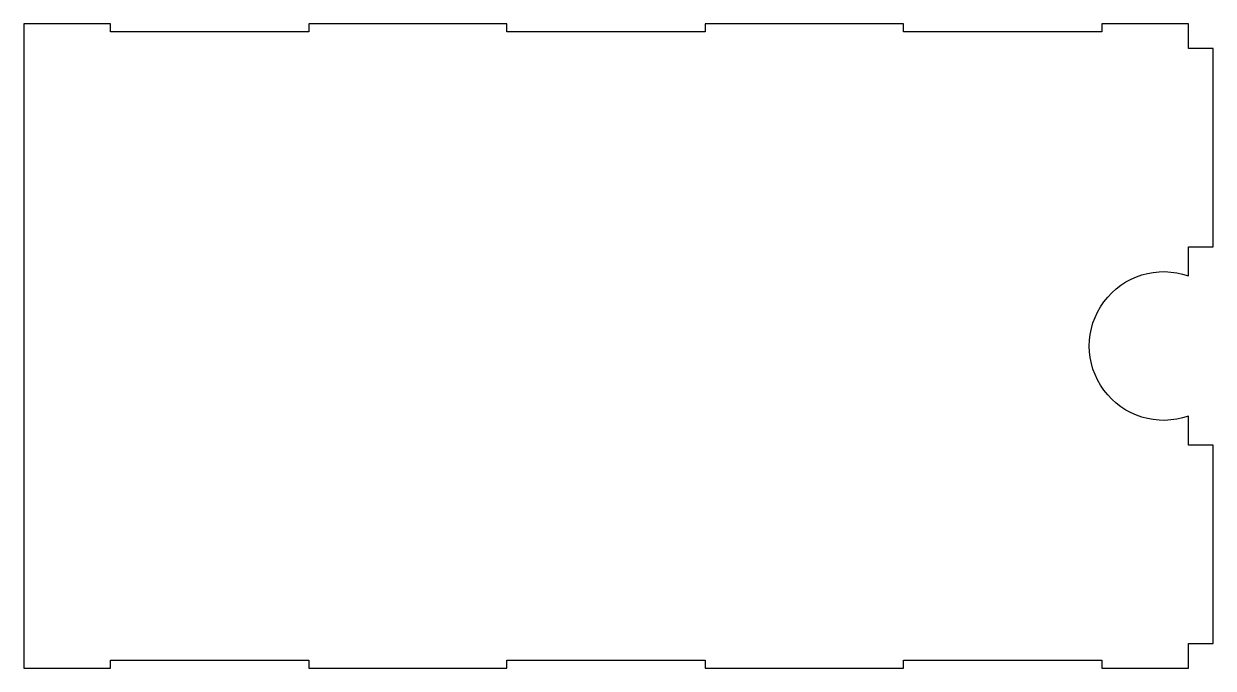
# Model space of a CAD drawing. Header units: inches. Extents: x -5.9 to 6.1, y -3.2 to 3.2.
import ezdxf

# ---------------------------------------------------------------- set-up
doc = ezdxf.new("R2010")
doc.units = ezdxf.units.IN
doc.header["$MEASUREMENT"] = 0

msp = doc.modelspace()

# ---------------------------------------------------------------- linework, layer by layer
msp.add_lwpolyline([(-5.875, 3.25), (-5.875, -3.25), (-5, -3.25), (-5, -3.17), (-3, -3.17), (-3, -3.25), (-1, -3.25), (-1, -3.17), (1, -3.17), (1, -3.25), (3, -3.25), (3, -3.17), (5, -3.17), (5, -3.25), (5.875, -3.25), (5.875, -3), (6.125, -3), (6.125, -1), (5.875, -1), (5.875, -0.707, -1.414214), (5.875, 0.707), (5.875, 1), (6.125, 1), (6.125, 3), (5.875, 3), (5.875, 3.25), (5, 3.25), (5, 3.17), (3, 3.17), (3, 3.25), (1, 3.25), (1, 3.17), (-1, 3.17), (-1, 3.25), (-3, 3.25), (-3, 3.17), (-5, 3.17), (-5, 3.25)], format="xyb", close=True)

doc.saveas('drawing.dxf')
